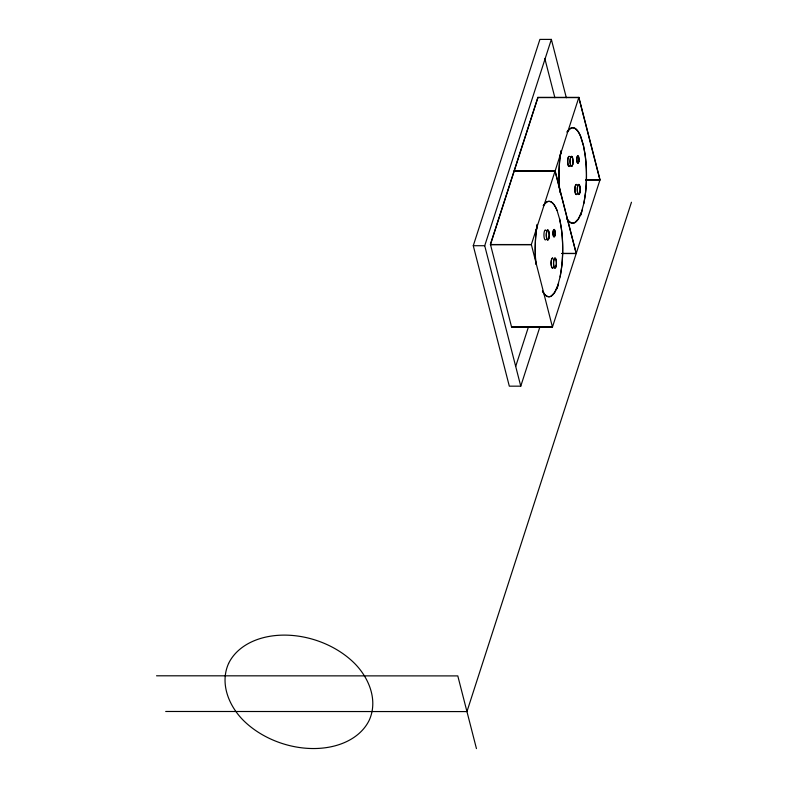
<?xml version="1.0" encoding="UTF-8"?>
<svg xmlns="http://www.w3.org/2000/svg" width="788" height="788" viewBox="0 0 788 788"><rect width="100%" height="100%" fill="white"/><g stroke="black" fill="none" stroke-linecap="round" stroke-linejoin="round"><path stroke-width="1.18" d="M537.298 224.649L536.145 232.125A47.684 13.731 -90 0 0 535.938 263.97M561.086 151.001L559.933 158.477A47.684 13.731 -90 0 0 559.972 192.666M536.933 226.983L536.264 230.273L536.579 229.308M560.731 153.325L560.061 156.615L560.366 155.65M558.574 283.365L557.057 288.763M582.371 209.707L580.845 215.104M539.957 326.724L520.76 386.169L509.314 386.169L473.273 245.718L539.908 39.4L551.364 39.4L566.326 97.732M520.76 386.169L484.719 245.718L551.364 39.4M537.869 97.348L490.412 244.27L511.579 327.059L552.447 327.079L600.023 179.762L578.875 97.367L538.017 97.348L490.441 244.664L531.299 244.674L578.875 97.367M515.716 366.351L528.512 326.724M631.464 202.24L466.949 711.584L165.697 711.475M581.455 212.228L578.412 218.788L574.974 222.383A47.684 13.731 -90 0 1 566.808 218.306M557.668 285.877L554.614 292.446L551.186 296.042A47.684 13.731 -90 0 1 542.479 291.008M567.133 131.862L570.561 128.267A47.684 13.731 -90 0 1 580.795 136.6L583.406 145.12L585.287 155.699A47.684 13.731 -90 0 1 585.612 192.173L583.908 203.146L581.377 212.484A47.684 13.731 -90 0 1 566.72 218.562M543.346 205.52L546.774 201.925A47.684 13.731 -90 0 1 557.008 210.248L559.569 218.906A47.684 13.731 -90 0 1 560.081 276.933M537.938 97.604L578.796 97.623L599.944 180.019L585.514 180.019M514.269 170.878L555.126 170.888L576.235 253.421L561.814 253.411M514.19 171.134L555.087 171.016M585.602 179.762L600.023 179.762M490.481 244.536L531.339 244.546L552.447 327.079M473.273 245.718L484.719 245.718M561.765 253.539L576.195 253.549L555.048 171.154M511.619 326.931L552.486 326.941M156.536 675.799L457.798 675.907L476.445 748.6M544.803 58.44L554.88 97.722M559.618 218.768L561.499 229.347A47.684 13.731 -90 0 1 561.814 265.832L560.12 276.805L557.628 286.005A47.684 13.731 -90 0 1 542.44 291.136M576.668 194.281A5.023 1.448 -90 0 1 574.935 189.09A5.023 1.448 -90 0 1 576.826 184.599M569.813 165.766A5.023 1.448 -90 0 1 567.724 161.648A5.023 1.448 -90 0 1 569.616 156.517M543.296 205.648A47.684 13.731 -90 0 1 556.958 210.376M535.899 264.098A47.684 13.731 -90 0 1 537.199 224.403M553.186 267.634A5.023 1.448 -90 0 1 551.127 264.177A5.023 1.448 -90 0 1 552.624 258.139M545.67 239.847A5.023 1.448 -90 0 1 543.956 233.997A5.023 1.448 -90 0 1 546.173 230.736M567.045 132.128A47.684 13.731 -90 0 1 580.707 136.856L583.317 145.376A47.684 13.731 -90 0 1 583.829 203.403M559.539 189.376A47.684 13.731 -90 0 1 560.948 150.872M576.944 194.114A5.023 1.448 -90 0 1 574.846 189.997A5.023 1.448 -90 0 1 576.747 184.865M569.734 166.022A5.023 1.448 -90 0 1 567.665 162.564A5.023 1.448 -90 0 1 569.163 156.526M553.235 267.506A5.023 1.448 -90 0 1 551.167 264.049A5.023 1.448 -90 0 1 552.664 258.011M228.599 663.447C219.645 683.275 228.717 705.555 243.157 720.163A76.012 54.313 17.9 0 0 369.237 720.202C378.191 700.374 369.119 678.094 354.679 663.496A76.012 54.313 17.9 0 0 228.599 663.447M579.988 192.124A5.023 1.448 -90 0 0 578.865 184.362A5.023 1.448 -90 0 0 577.486 191.632A5.023 1.448 -90 0 0 579.988 192.124M572.778 164.032A5.023 1.448 -90 0 0 571.655 156.27A5.023 1.448 -90 0 0 570.276 163.54A5.023 1.448 -90 0 0 572.778 164.032M578.786 161.57A3.763 1.084 -90 0 0 577.929 155.768A3.763 1.084 -90 0 0 576.905 161.235A3.763 1.084 -90 0 0 578.786 161.57M578.747 161.52A3.635 1.044 -90 0 0 577.929 155.896A3.635 1.044 -90 0 0 576.934 161.156A3.635 1.044 -90 0 0 578.747 161.52M556.151 265.911A5.023 1.448 -90 0 0 555.028 258.149A5.023 1.448 -90 0 0 553.659 265.418A5.023 1.448 -90 0 0 556.151 265.911M548.94 237.818A5.023 1.448 -90 0 0 547.818 230.057A5.023 1.448 -90 0 0 546.448 237.326A5.023 1.448 -90 0 0 548.94 237.818M579.899 192.38A5.023 1.448 -90 0 0 578.776 184.619A5.023 1.448 -90 0 0 577.407 191.888A5.023 1.448 -90 0 0 579.899 192.38M572.689 164.288A5.023 1.448 -90 0 0 571.566 156.526A5.023 1.448 -90 0 0 570.197 163.796A5.023 1.448 -90 0 0 572.689 164.288M556.19 265.783A5.023 1.448 -90 0 0 555.067 258.011A5.023 1.448 -90 0 0 553.698 265.29A5.023 1.448 -90 0 0 556.19 265.783M548.99 237.69A5.023 1.448 -90 0 0 547.867 229.929A5.023 1.448 -90 0 0 546.488 237.198A5.023 1.448 -90 0 0 548.99 237.69M554.988 235.228A3.763 1.084 -90 0 0 554.141 229.416A3.763 1.084 -90 0 0 553.117 234.893A3.763 1.084 -90 0 0 554.988 235.228M554.959 235.169A3.635 1.044 -90 0 0 554.141 229.554A3.635 1.044 -90 0 0 553.146 234.814A3.635 1.044 -90 0 0 554.959 235.169"/></g></svg>
